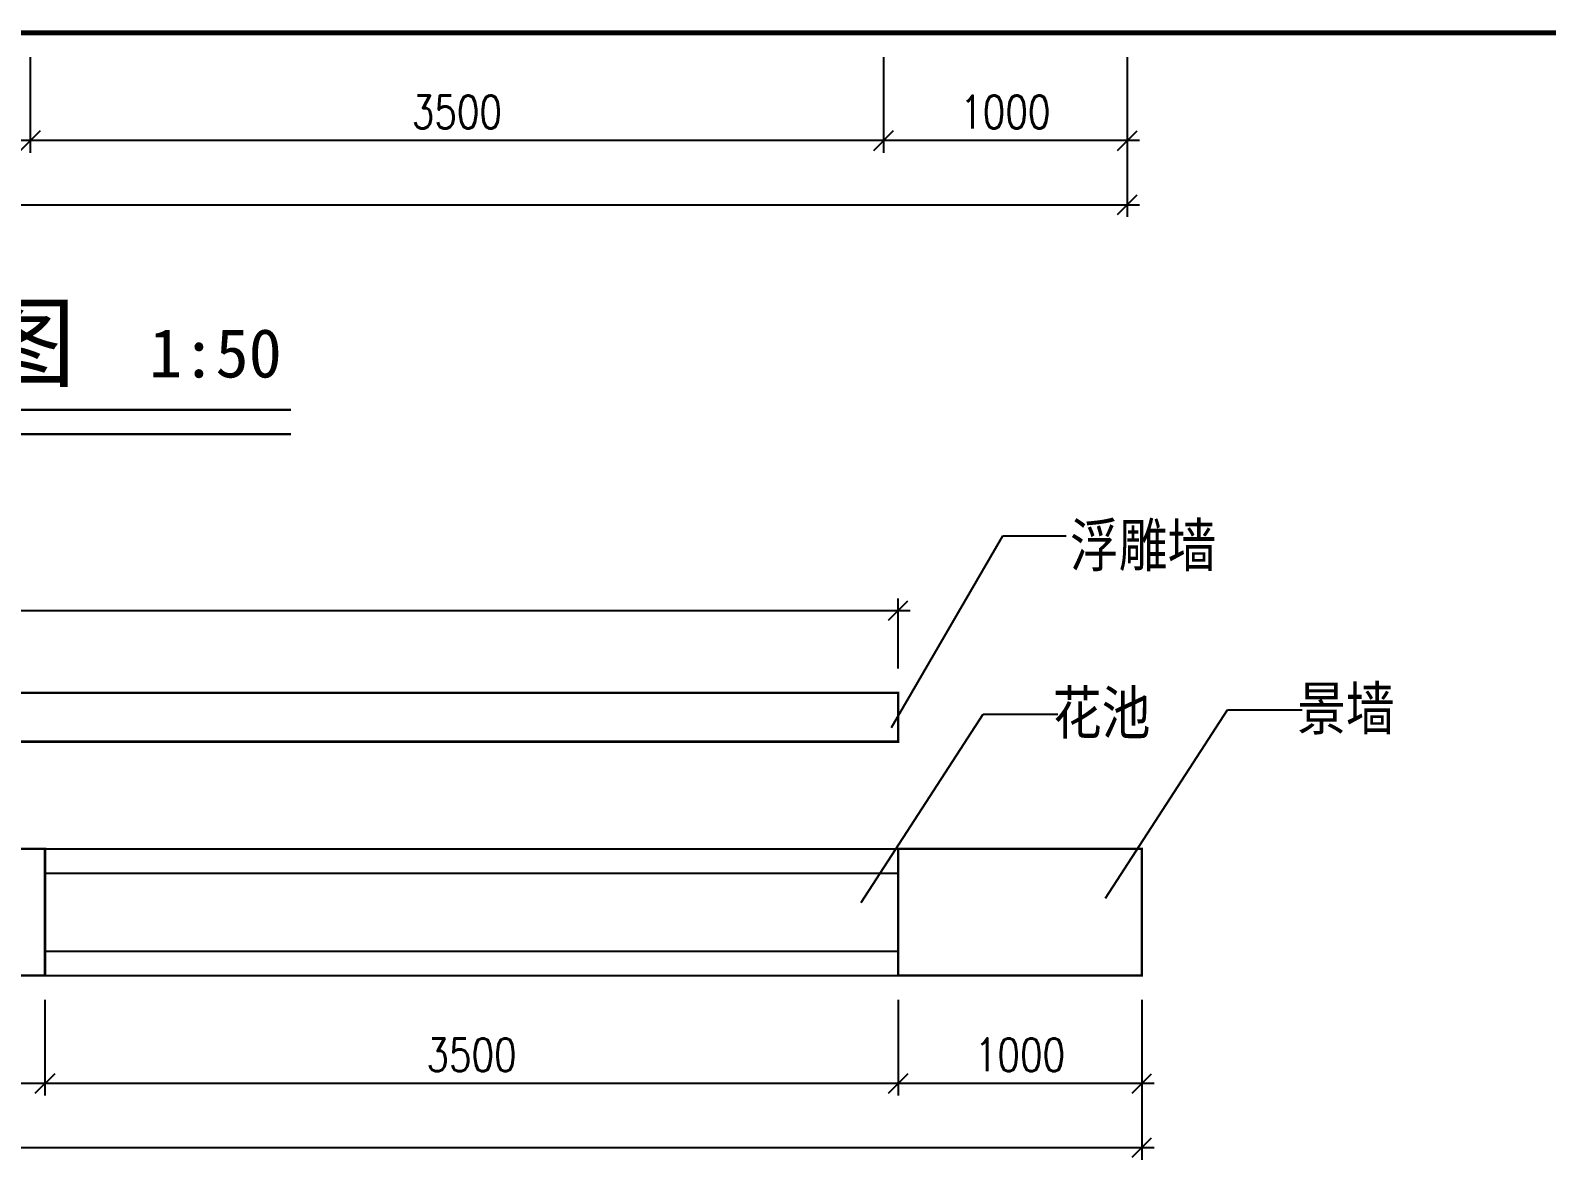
# Model space of a CAD drawing. Extents: x 249174 to 363784, y -3149 to 82603.
# Drawn here: x 332492 to 338712, y 49142 to 53776 of the extents above; entities that cross this region are included whole.
import ezdxf

# ---------------------------------------------------------------- set-up
doc = ezdxf.new("R2010")
doc.units = 0
doc.header["$LTSCALE"] = 1000
doc.header["$MEASUREMENT"] = 0
doc.layers.get('0').update_dxf_attribs({"linetype": 'CONTINUOUS'})
doc.layers.get('DEFPOINTS').update_dxf_attribs({"color": 6, "linetype": 'CONTINUOUS'})
for name, color, linetype in [('111', 4, 'CONTINUOUS'), ('DIM', 3, 'CONTINUOUS'), ('PUB_DIM', 84, 'CONTINUOUS'), ('WALL', 255, 'CONTINUOUS'), ('字样', 2, 'CONTINUOUS')]:
    doc.layers.add(name, color=color, linetype=linetype)
doc.styles.add('DIM_FONT', font='SIMPLEX', dxfattribs={"width": 0.8})
doc.styles.add('HZ', font='txt', dxfattribs={"bigfont": 'hztxt'})
doc.styles.add('HZTXT', font='SIMSUN.TTF')
doc.dimstyles.new('DIMN', dxfattribs={"dimtxt": 300, "dimasz": 1, "dimexe": 250, "dimexo": 300, "dimgap": 150, "dimtad": 1, "dimdec": 0, "dimzin": 0, "dimtxsty": 'DIM_FONT', "dimblk": '_DIMX', "dimblk1": '_DIMX', "dimblk2": '_DIMX', "dimcen": 100, "dimdle": 250, "dimclrd": 3, "dimclre": 3, "dimclrt": 7, "dimazin": 3, "dimtfac": 1, "dimtdec": 0, "dimtix": 1, "dimtmove": 0, "dimatfit": 3, "dimtolj": 1, "dimtzin": 0})

# ---------------------------------------------------------------- blocks, each defined once
blk = doc.blocks.new('_OBLIQUE')
at = {"color": 0, "linetype": 'BYBLOCK'}
blk.add_line((-0.5, -0.5), (0.5, 0.5), dxfattribs=at)
blk = doc.blocks.new('*D376')
at = {"color": 3, "linetype": 'BYBLOCK'}
for p, q in [((325632.8, -135783.5), (325632.8, -136117.7)), ((335632.8, -135783.5), (335632.8, -136117.7)), ((325582.8, -136067.7), (335682.8, -136067.7))]:
    blk.add_line(p, q, dxfattribs=at)
at = {"layer": 'DEFPOINTS', "color": 0, "linetype": 'BYBLOCK'}
for p in [(325632.8, -135683.5), (335632.8, -135683.5), (335632.8, -136067.7)]:
    blk.add_point(p, dxfattribs=at)
at = {"color": 3, "linetype": 'BYBLOCK', "xscale": 80, "yscale": 80, "zscale": 80, "rotation": 180}
blk.add_blockref('_OBLIQUE', (325632.8, -136067.7), dxfattribs=at)
at = {"color": 3, "linetype": 'BYBLOCK', "xscale": 80, "yscale": 80, "zscale": 80}
blk.add_blockref('_OBLIQUE', (335632.8, -136067.7), dxfattribs=at)
at = {"color": 7, "linetype": 'BYBLOCK', "insert": (330632.8, -135950.2), "char_height": 135, "attachment_point": 5, "style": 'DIM_FONT'}
blk.add_mtext('\\A1;10000', dxfattribs=at)
blk = doc.blocks.new('_DIMX')
blk.add_line((-150, 0), (150, 0))
at = {"const_width": 50}
blk.add_lwpolyline([(-70, -70), (70, 70)], dxfattribs=at)
blk = doc.blocks.new('*D375')
at = {"color": 3, "linetype": 'BYBLOCK'}
for p, q in [((326582.8, -133864.3), (334682.8, -133864.3)), ((326632.8, -134102.3), (326632.8, -133814.3)), ((334632.8, -134102.3), (334632.8, -133814.3))]:
    blk.add_line(p, q, dxfattribs=at)
at = {"layer": 'DEFPOINTS', "color": 0, "linetype": 'BYBLOCK'}
for p in [(334632.8, -133864.3), (326632.8, -134202.3), (334632.8, -134202.3)]:
    blk.add_point(p, dxfattribs=at)
at = {"color": 3, "linetype": 'BYBLOCK', "xscale": 80, "yscale": 80, "zscale": 80, "rotation": 180}
blk.add_blockref('_OBLIQUE', (326632.8, -133864.3), dxfattribs=at)
at = {"color": 3, "linetype": 'BYBLOCK', "xscale": 80, "yscale": 80, "zscale": 80}
blk.add_blockref('_OBLIQUE', (334632.8, -133864.3), dxfattribs=at)
at = {"color": 7, "linetype": 'BYBLOCK', "insert": (330632.8, -133746.8), "char_height": 135, "attachment_point": 5, "style": 'DIM_FONT'}
blk.add_mtext('\\A1;8000', dxfattribs=at)
blk = doc.blocks.new('*D377')
at = {"color": 3, "linetype": 'BYBLOCK'}
for p, q in [((331132.8, -135462.2), (331132.8, -135854.9)), ((334632.8, -135462.2), (334632.8, -135854.9)), ((334682.8, -135804.9), (331082.8, -135804.9))]:
    blk.add_line(p, q, dxfattribs=at)
at = {"layer": 'DEFPOINTS', "color": 0, "linetype": 'BYBLOCK'}
for p in [(331132.8, -135362.2), (334632.8, -135362.2), (331132.8, -135804.9)]:
    blk.add_point(p, dxfattribs=at)
at = {"color": 3, "linetype": 'BYBLOCK', "xscale": 80, "yscale": 80, "zscale": 80, "rotation": 180}
blk.add_blockref('_OBLIQUE', (331132.8, -135804.9), dxfattribs=at)
at = {"color": 3, "linetype": 'BYBLOCK', "xscale": 80, "yscale": 80, "zscale": 80}
blk.add_blockref('_OBLIQUE', (334632.8, -135804.9), dxfattribs=at)
at = {"color": 7, "linetype": 'BYBLOCK', "insert": (332882.8, -135687.4), "char_height": 135, "attachment_point": 5, "style": 'DIM_FONT'}
blk.add_mtext('\\A1;3500', dxfattribs=at)
blk = doc.blocks.new('*D382')
at = {"color": 3, "linetype": 'BYBLOCK'}
for p, q in [((330132.8, -135462.2), (330132.8, -135854.9)), ((331132.8, -135462.2), (331132.8, -135854.9)), ((331182.8, -135804.9), (330082.8, -135804.9))]:
    blk.add_line(p, q, dxfattribs=at)
at = {"layer": 'DEFPOINTS', "color": 0, "linetype": 'BYBLOCK'}
for p in [(330132.8, -135362.2), (331132.8, -135362.2), (330132.8, -135804.9)]:
    blk.add_point(p, dxfattribs=at)
at = {"color": 3, "linetype": 'BYBLOCK', "xscale": 80, "yscale": 80, "zscale": 80, "rotation": 180}
blk.add_blockref('_OBLIQUE', (330132.8, -135804.9), dxfattribs=at)
at = {"color": 3, "linetype": 'BYBLOCK', "xscale": 80, "yscale": 80, "zscale": 80}
blk.add_blockref('_OBLIQUE', (331132.8, -135804.9), dxfattribs=at)
at = {"color": 7, "linetype": 'BYBLOCK', "insert": (330632.8, -135687.4), "char_height": 135, "attachment_point": 5, "style": 'DIM_FONT'}
blk.add_mtext('\\A1;1000', dxfattribs=at)
blk = doc.blocks.new('*D386')
at = {"color": 3, "linetype": 'BYBLOCK'}
for p, q in [((334632.8, -135462.2), (334632.8, -135854.9)), ((335632.8, -135462.2), (335632.8, -135854.9)), ((335682.8, -135804.9), (334582.8, -135804.9))]:
    blk.add_line(p, q, dxfattribs=at)
at = {"layer": 'DEFPOINTS', "color": 0, "linetype": 'BYBLOCK'}
for p in [(334632.8, -135362.2), (335632.8, -135362.2), (334632.8, -135804.9)]:
    blk.add_point(p, dxfattribs=at)
at = {"color": 3, "linetype": 'BYBLOCK', "xscale": 80, "yscale": 80, "zscale": 80, "rotation": 180}
blk.add_blockref('_OBLIQUE', (334632.8, -135804.9), dxfattribs=at)
at = {"color": 3, "linetype": 'BYBLOCK', "xscale": 80, "yscale": 80, "zscale": 80}
blk.add_blockref('_OBLIQUE', (335632.8, -135804.9), dxfattribs=at)
at = {"color": 7, "linetype": 'BYBLOCK', "insert": (335132.8, -135687.4), "char_height": 135, "attachment_point": 5, "style": 'DIM_FONT'}
blk.add_mtext('\\A1;1000', dxfattribs=at)
blk = doc.blocks.new('*D363')
at = {"color": 3, "linetype": 'BYBLOCK'}
for p, q in [((325572.8, -131914.9), (325572.8, -132249)), ((335572.8, -131914.9), (335572.8, -132249)), ((325522.8, -132199), (335622.8, -132199))]:
    blk.add_line(p, q, dxfattribs=at)
at = {"layer": 'DEFPOINTS', "color": 0, "linetype": 'BYBLOCK'}
for p in [(325572.8, -131814.9), (335572.8, -131814.9), (335572.8, -132199)]:
    blk.add_point(p, dxfattribs=at)
at = {"color": 3, "linetype": 'BYBLOCK', "xscale": 80, "yscale": 80, "zscale": 80, "rotation": 180}
blk.add_blockref('_OBLIQUE', (325572.8, -132199), dxfattribs=at)
at = {"color": 3, "linetype": 'BYBLOCK', "xscale": 80, "yscale": 80, "zscale": 80}
blk.add_blockref('_OBLIQUE', (335572.8, -132199), dxfattribs=at)
at = {"color": 7, "linetype": 'BYBLOCK', "insert": (330572.8, -132081.5), "char_height": 135, "attachment_point": 5, "style": 'DIM_FONT'}
blk.add_mtext('\\A1;10000', dxfattribs=at)
blk = doc.blocks.new('*D361')
at = {"color": 3, "linetype": 'BYBLOCK'}
for p, q in [((331072.8, -131593.5), (331072.8, -131986.2)), ((334572.8, -131593.5), (334572.8, -131986.2)), ((334622.8, -131936.2), (331022.8, -131936.2))]:
    blk.add_line(p, q, dxfattribs=at)
at = {"layer": 'DEFPOINTS', "color": 0, "linetype": 'BYBLOCK'}
for p in [(331072.8, -131493.5), (334572.8, -131493.5), (331072.8, -131936.2)]:
    blk.add_point(p, dxfattribs=at)
at = {"color": 3, "linetype": 'BYBLOCK', "xscale": 80, "yscale": 80, "zscale": 80, "rotation": 180}
blk.add_blockref('_OBLIQUE', (331072.8, -131936.2), dxfattribs=at)
at = {"color": 3, "linetype": 'BYBLOCK', "xscale": 80, "yscale": 80, "zscale": 80}
blk.add_blockref('_OBLIQUE', (334572.8, -131936.2), dxfattribs=at)
at = {"color": 7, "linetype": 'BYBLOCK', "insert": (332822.8, -131818.7), "char_height": 135, "attachment_point": 5, "style": 'DIM_FONT'}
blk.add_mtext('\\A1;3500', dxfattribs=at)
blk = doc.blocks.new('*D360')
at = {"color": 3, "linetype": 'BYBLOCK'}
for p, q in [((330072.8, -131593.5), (330072.8, -131986.2)), ((331072.8, -131593.5), (331072.8, -131986.2)), ((331122.8, -131936.2), (330022.8, -131936.2))]:
    blk.add_line(p, q, dxfattribs=at)
at = {"layer": 'DEFPOINTS', "color": 0, "linetype": 'BYBLOCK'}
for p in [(330072.8, -131493.5), (331072.8, -131493.5), (330072.8, -131936.2)]:
    blk.add_point(p, dxfattribs=at)
at = {"color": 3, "linetype": 'BYBLOCK', "xscale": 80, "yscale": 80, "zscale": 80, "rotation": 180}
blk.add_blockref('_OBLIQUE', (330072.8, -131936.2), dxfattribs=at)
at = {"color": 3, "linetype": 'BYBLOCK', "xscale": 80, "yscale": 80, "zscale": 80}
blk.add_blockref('_OBLIQUE', (331072.8, -131936.2), dxfattribs=at)
at = {"color": 7, "linetype": 'BYBLOCK', "insert": (330572.8, -131818.7), "char_height": 135, "attachment_point": 5, "style": 'DIM_FONT'}
blk.add_mtext('\\A1;1000', dxfattribs=at)
blk = doc.blocks.new('*D362')
at = {"color": 3, "linetype": 'BYBLOCK'}
for p, q in [((334572.8, -131593.5), (334572.8, -131986.2)), ((335572.8, -131593.5), (335572.8, -131986.2)), ((335622.8, -131936.2), (334522.8, -131936.2))]:
    blk.add_line(p, q, dxfattribs=at)
at = {"layer": 'DEFPOINTS', "color": 0, "linetype": 'BYBLOCK'}
for p in [(334572.8, -131493.5), (335572.8, -131493.5), (334572.8, -131936.2)]:
    blk.add_point(p, dxfattribs=at)
at = {"color": 3, "linetype": 'BYBLOCK', "xscale": 80, "yscale": 80, "zscale": 80, "rotation": 180}
blk.add_blockref('_OBLIQUE', (334572.8, -131936.2), dxfattribs=at)
at = {"color": 3, "linetype": 'BYBLOCK', "xscale": 80, "yscale": 80, "zscale": 80}
blk.add_blockref('_OBLIQUE', (335572.8, -131936.2), dxfattribs=at)
at = {"color": 7, "linetype": 'BYBLOCK', "insert": (335072.8, -131818.7), "char_height": 135, "attachment_point": 5, "style": 'DIM_FONT'}
blk.add_mtext('\\A1;1000', dxfattribs=at)

msp = doc.modelspace()

# ---------------------------------------------------------------- linework, layer by layer
at = {"layer": '111', "linetype": 'BYBLOCK'}
for p, q in [((328051.6, 50417.7), (336051.6, 50417.7)), ((332551.6, 50317.7), (336051.6, 50317.7)), ((332551.6, 49997.7), (336051.6, 49997.7)), ((328051.6, 49897.7), (336051.6, 49897.7))]:
    msp.add_line(p, q, dxfattribs=at)
at = {"layer": '111', "linetype": 'BYBLOCK', "const_width": 10}
for points in [[(328051.6, 51057.6), (336051.6, 51057.6), (336051.6, 50857.6), (328051.6, 50857.6)], [(331551.6, 50417.7), (332551.6, 50417.7), (332551.6, 49897.7), (331551.6, 49897.7)], [(336051.6, 50417.7), (337051.6, 50417.7), (337051.6, 49897.7), (336051.6, 49897.7)]]:
    msp.add_lwpolyline(points, close=True, dxfattribs=at)
at = {"layer": 'DIM', "linetype": 'BYBLOCK', "const_width": 10}
for points in [[(330220.4, 52219), (333560.5, 52219)], [(330220.4, 52119), (333560.5, 52119)]]:
    msp.add_lwpolyline(points, dxfattribs=at)
at = {"layer": 'WALL', "linetype": 'BYBLOCK', "const_width": 20}
msp.add_lwpolyline([(323772.9, 53766.4), (339084.3, 53766.4)], dxfattribs=at)
at = {"layer": '字样', "linetype": 'BYBLOCK'}
for p, q in [((336023.9, 50915.4), (336481.8, 51701.9)), ((336481.8, 51701.9), (336741, 51701.9)), ((335900, 50197.8), (336400.9, 50970.1)), ((336400.9, 50970.1), (336707.1, 50970.1)), ((336902.1, 50215.4), (337402.9, 50987.6)), ((337402.9, 50987.6), (337709.2, 50987.6))]:
    msp.add_line(p, q, dxfattribs=at)

# ---------------------------------------------------------------- texts
at = {"layer": 'DIM', "linetype": 'BYBLOCK', "style": 'HZTXT'}
for s, height, p in [('景墙正立面图', 300, (330223.2, 52346.1)), ('1:50', 200, (332979.1, 52351.9))]:
    msp.add_text(s, height=height, dxfattribs=at).set_placement(p)
at = {"layer": '字样', "linetype": 'BYBLOCK', "style": 'HZ'}
for s, p in [('浮雕墙', (336756.9, 51556.6)), ('花池', (336686.5, 50869.2)), ('景墙', (337688.6, 50886.8))]:
    msp.add_text(s, height=200, dxfattribs=at).set_placement(p)

# ---------------------------------------------------------------- dimensions: what is measured, and where the dimension line sits
at = {"layer": 'PUB_DIM', "linetype": 'BYBLOCK'}
for p1, p2, picture, middle in [((332491.6, 53766.4), (331491.6, 53766.4), '*D360', (331991.6, 53441.3)), ((335991.6, 53766.4), (332491.6, 53766.4), '*D361', (334241.6, 53441.3)), ((336991.6, 53766.4), (335991.6, 53766.4), '*D362', (336491.6, 53441.3)), ((332551.6, 49897.7), (331551.6, 49897.7), '*D382', (332051.6, 49572.6)), ((336051.6, 49897.7), (332551.6, 49897.7), '*D377', (334301.6, 49572.6)), ((337051.6, 49897.7), (336051.6, 49897.7), '*D386', (336551.6, 49572.6))]:
    dim = msp.add_aligned_dim(p1=p1, p2=p2, distance=442.6, dimstyle='DIMN', override={"dimtxt": 135, "dimasz": 80, "dimexe": 50, "dimexo": 100, "dimgap": 50, "dimblk1": 'OBLIQUE', "dimblk2": 'OBLIQUE', "dimsah": 1, "dimdle": 50}, dxfattribs=at)
    dim.commit()
    dim.dimension.update_dxf_attribs({"geometry": picture, "text_midpoint": middle, "insert": (1418.8, 185259.9)})
for base, p1, p2, picture, middle in [((336991.6, 53060.9), (326991.6, 53445.1), (336991.6, 53445.1), '*D363', (331991.6, 53178.4)), ((336051.6, 51395.7), (328051.6, 51057.6), (336051.6, 51057.6), '*D375', (332051.6, 51513.2)), ((337051.6, 49192.3), (327051.6, 49576.4), (337051.6, 49576.4), '*D376', (332051.6, 49309.8))]:
    dim = msp.add_linear_dim(base=base, p1=p1, p2=p2, dimstyle='DIMN', override={"dimtxt": 135, "dimasz": 80, "dimexe": 50, "dimexo": 100, "dimgap": 50, "dimblk1": 'OBLIQUE', "dimblk2": 'OBLIQUE', "dimsah": 1, "dimdle": 50}, dxfattribs=at)
    dim.commit()
    dim.dimension.update_dxf_attribs({"geometry": picture, "text_midpoint": middle, "insert": (1418.8, 185259.9)})

doc.saveas('drawing.dxf')
